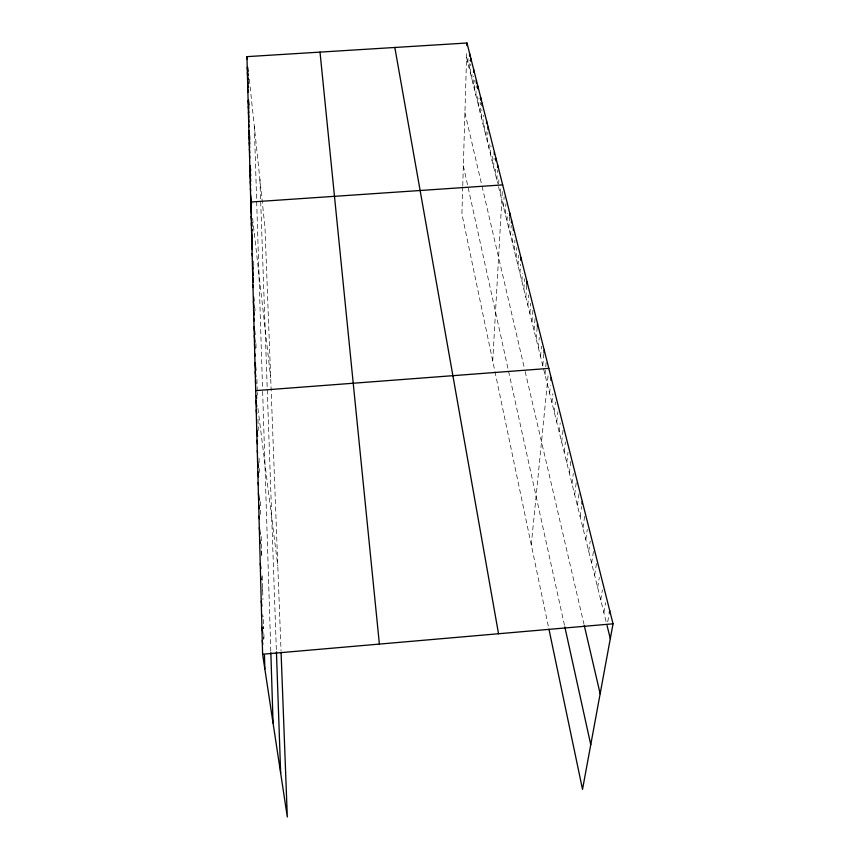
<?xml version="1.0" encoding="UTF-8"?>
<svg xmlns="http://www.w3.org/2000/svg" width="860" height="860" viewBox="0 0 860 860"><rect width="100%" height="100%" fill="white"/><g stroke="black" fill="none" stroke-linecap="round" stroke-linejoin="round"><path stroke-width="0.64" stroke-dasharray="4.3 3.22" d="M462.723 186.824L461.917 213.979L494.704 370.445M462.755 185.674L466.722 52.234M467.862 62.737L468.023 57.448M469.162 68.004L469.409 60.06M470.485 73.337L470.785 64.048M471.817 78.733L471.989 73.412M473.161 84.172L473.441 76.174M474.526 89.677L474.849 80.335M475.902 95.245L476.236 85.882M477.289 100.878L477.536 94.17M478.697 106.565L479.031 97.943M480.116 112.316L480.514 102.447M481.557 118.121L481.912 109.478M483.008 124.001L483.374 115.337M484.481 129.946L484.803 122.507M485.975 135.966L486.298 128.506M487.469 142.04L487.921 132.085M488.996 148.2L489.34 140.718M490.533 154.413L490.952 145.673M492.092 160.713L492.329 155.703M493.661 167.076L494.102 158.304M495.252 173.516L495.575 167.238M496.865 180.03L497.392 169.968M498.639 184.104L498.908 179.063M500.154 193.296L500.498 186.986M492.737 361.028L502.315 191.2M503.53 206.97L504.121 196.843M505.261 213.968L505.863 203.841M507.013 221.063L507.475 213.452M508.798 228.244L509.582 215.537M510.593 235.511L511.238 225.341M512.409 242.875L513.001 233.963M514.259 250.325L514.936 240.123M516.118 257.871L516.828 247.658M518.01 265.514L518.731 255.302M519.924 273.265L520.579 264.31M521.869 281.102L522.439 273.426M523.837 289.057L524.611 278.801M525.825 297.108L526.825 284.284M527.846 305.268L528.663 295.002M529.889 313.535L530.727 303.257M531.964 321.909L533.146 307.772M534.06 330.401L535.275 316.254M536.188 339.001L537.317 326.144M538.349 347.73L539.274 337.432M540.531 356.567L541.488 346.279M542.757 365.543L543.971 352.664M545.004 374.627L545.627 368.198M545.756 366.908L546.38 360.469M531.265 544.842L548.304 373.552M549.594 393.203L550.379 385.484M551.937 402.684L552.883 393.676M554.324 412.305L555.42 402.018M556.732 422.066L557.871 411.779M559.183 431.967L560.204 422.969M561.666 442.019L563.3 427.893M564.192 452.22L565.407 441.954M566.751 462.562L567.998 452.306M569.352 473.075L571.115 458.982M571.986 483.739L573.297 473.505M574.663 494.565L576.512 480.503M577.383 505.551L579.285 491.522M580.145 516.72L581.564 506.529M582.951 528.051L584.95 514.076M585.8 539.575L587.283 529.427M588.692 551.271L590.218 541.144M591.626 563.149L593.787 549.271M594.615 575.232L596.829 561.386M597.657 587.509L599.302 577.468M600.742 599.979L602.43 589.971M603.87 612.664L605.612 602.688M607.73 621.823L609.063 614.373M466.571 57.512L497.682 183.33M498.499 186.62L606.429 622.973M464.927 112.714L481.793 185.19M482.073 186.394L524.6 369.133M525.159 371.498L583.994 624.285M463.346 165.797L467.679 185.502M468.173 187.727L564.558 625.65M494.962 371.627L548.691 627.972M263.364 637.056L263.73 639.507M263.375 626.392L263.74 628.864L263.386 615.975M262.343 588.337L262.698 590.831M261.182 550.83L261.709 554.603M257.957 408.446L277.812 565.912M252.582 228.921L252.872 231.447L252.614 221.891M252.625 218.365L270.685 377.766M249.346 79.292L264.998 227.588L281.037 651.181M259.924 179.45L260.623 199.563M260.698 201.842L276.382 650.633M254.323 126.377L256.646 200.498M256.688 201.724L262.526 387.774M262.644 391.418L270.814 651.428M253.689 261.107L253.786 264.934M254.979 308.525L255.044 310.89M255.936 343.538L256.076 348.526M256.914 379.249L257.237 391.171M257.28 392.504L257.355 395.181M258.011 419.293L258.312 430.344M259.075 458.133L259.247 464.604M259.354 468.528L259.462 472.462M260.257 501.563L260.397 506.443M260.494 510.13L260.634 515.086M261.214 536.511L261.816 558.559M262.289 575.878L262.934 599.56M263.88 634.11L264.031 639.346"/><path stroke-width="1.29" d="M466.915 45.634L467.002 43L246.96 56.642L262.612 654.224L287.315 817L281.08 652.482M469.538 56.083L469.625 53.438M470.871 61.393L470.957 58.738M473.57 72.186L473.666 69.52M476.332 83.205L476.429 80.528M477.741 88.806L477.837 86.129M480.611 99.975L480.708 97.513M482.062 105.769L482.159 103.297M486.513 123.539L486.62 121.056M488.039 129.591L488.147 127.108M494.285 154.542L494.414 152.037M495.897 160.96L496.026 158.455M497.531 167.453L497.66 164.937M509.582 215.537L509.743 213M511.399 222.794L511.571 220.246M513.248 230.136L513.409 227.588M520.848 260.473L521.042 257.914M526.825 284.284L527.019 281.714M537.317 326.144L537.543 323.575M543.971 352.664L544.219 350.095M550.905 380.335L551.174 377.755M581.919 503.981L582.274 501.434M609.288 613.137L609.729 610.643M467.002 43L613.04 623.812L582.521 789.372L548.96 629.24M262.612 654.224L613.04 623.812M255.71 390.633L548.82 368.402M502.67 184.889L250.765 202.025L251.485 208.335M607.063 625.553L610.31 638.658M584.262 625.478L600.151 693.73M564.826 626.865L590.755 744.695M394.826 47.472L498.531 633.755M262.257 640.603L262.805 644.269M261.902 627.209L262.816 633.358M261.558 614.051L261.924 616.512M261.225 601.108L261.945 606.063M260.558 575.856L261.096 579.597M260.236 563.537L260.945 568.546M259.301 527.76L260.171 534.071M259.613 539.5L260.128 543.273M259 516.215L259.344 518.741M258.409 493.661L259.258 500.004M258.699 504.852L259.215 508.647M257.839 471.796L258.505 476.881M258.118 482.643L258.462 485.18M257.28 450.586L257.613 453.134M257.559 461.111L258.398 467.485M257.011 440.223L257.505 444.05M256.216 410.037L256.71 413.875M256.742 430.011L257.57 436.396M256.355 395.75L256.678 398.32M255.957 400.265L256.774 406.662M255.216 371.789L255.85 376.906M255.463 381.141L255.785 383.7M254.495 344.494L254.969 348.343M254.732 353.46L255.054 356.029M254.969 362.554L255.925 370.252M253.818 318.318L254.119 320.877M254.044 326.929L254.969 334.604M254.27 335.647L255.054 342.054M253.377 301.462L254.141 307.848M253.593 309.837L254.205 314.954M252.528 269.062L253.27 275.437M252.732 276.995L253.334 282.101M252.947 285.047L253.249 287.595M253.614 297.033L254.065 300.86M251.915 245.852L252.356 249.669M252.12 253.485L252.41 256.033M252.765 265.041L253.216 268.868M251.142 216.268L251.572 220.063M251.335 223.525L251.625 226.062M251.668 232.146L252.399 238.478M251.722 238.317L252.453 244.659M250.41 188.297L250.69 190.812M250.582 195.123L251.582 203.938M250.948 209.098L251.528 214.151M249.55 155.402L249.819 157.896M250.131 165.572L250.69 170.581M249.884 168.323L250.722 175.838M250.056 174.902L250.754 181.18M250.228 181.567L250.658 185.33M248.733 124.367L249.002 126.85M248.895 130.43L249.841 139.116M249.056 136.568L249.873 144.018M249.217 142.771L249.766 147.748M249.378 149.049L249.798 152.79M248.497 99.964L249.024 104.866M248.121 100.792L248.905 108.166M248.271 106.586L248.938 112.746M248.422 112.445L248.959 117.379M248.572 118.379L248.981 122.077M247.658 67.241L248.078 71.208M247.239 67.327L248.078 75.271M247.379 72.745L248.088 79.389M247.529 78.239L248.088 83.56M247.669 83.785L248.099 87.784M247.82 89.386L248.099 92.063M246.96 56.642L247.239 59.286M320.017 52.116L379.389 644.086M276.425 651.869L280.661 773.151M270.846 652.665L273.061 723.056M264.461 655.298L264.837 668.843"/></g></svg>
